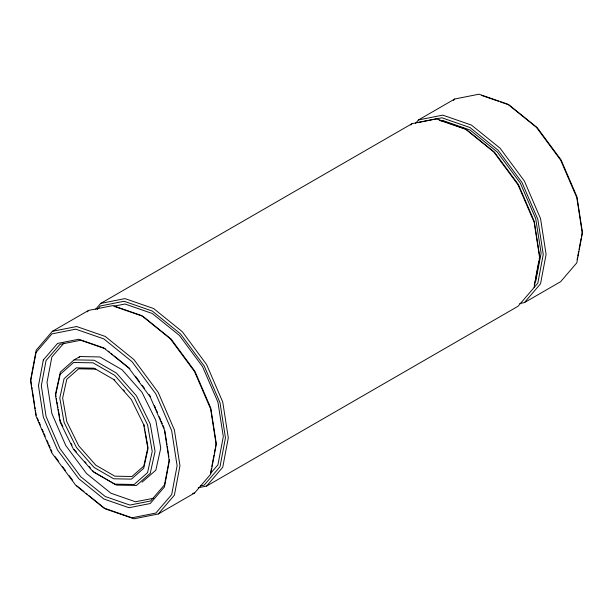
<?xml version="1.0" encoding="UTF-8"?>
<svg xmlns="http://www.w3.org/2000/svg" width="613" height="613" viewBox="0 0 613 613"><rect width="100%" height="100%" fill="white"/><g stroke="black" fill="none" stroke-linecap="round" stroke-linejoin="round"><path stroke-width="0.92" d="M169.288 459.604L164.529 484.806L150.629 500.974L129.864 505.066L105.29 496.545L80.724 476.692L59.959 448.616L46.059 416.396L41.316 385.723L46.067 360.521L59.967 344.345L80.732 340.253L105.306 348.782M210.765 472.018L211.47 468.301M211.822 466.439L213.929 455.275M214.282 453.421L215.155 448.77M215.508 446.908L216.205 443.184L210.772 408.066L194.934 371.309L171.119 339.089L142.982 316.354L114.838 306.6M534.252 285.26L535.126 280.608M535.478 278.746L536.36 274.095M536.712 272.233L538.812 261.077M539.164 259.215L539.693 256.426L534.252 221.308L518.414 184.544L494.607 152.331L466.462 129.588L439.207 120.14M534.145 287.466L539.693 258.065L534.145 222.258L518 184.789L493.733 151.947L465.045 128.768L436.356 118.822L412.089 123.634L100.693 303.42L95.72 309.213M577.086 259.697L577.438 257.835M577.791 255.981L578.664 251.33M579.017 249.468L581.124 238.304M581.476 236.449L582.35 231.798L576.91 196.673L561.071 159.909L537.256 127.696L509.119 104.961L500.323 101.911M535.701 281.428L541.118 253.138L535.701 218.603L520.291 183.065L497.22 151.947L470.018 130.002L442.816 120.539L440.969 120.899M89.123 495.787L105.306 508.867L133.986 518.805L158.261 513.993L194.513 493.059L210.665 474.232L216.205 444.823L210.665 409.024L194.513 371.547L170.245 338.713L141.557 315.526L112.876 305.588L88.601 310.4L52.343 331.334L36.198 350.161L30.65 379.562L31.524 385.217M87.36 311.848L88.601 310.4M97.229 309.534L100.271 305.987L124.087 301.259L152.223 311.013L180.368 333.756L204.175 365.969L220.013 402.733L225.454 437.851L220.013 466.685L204.175 485.159L200.512 485.887M410.848 125.083L412.089 123.634M415.384 123.565L418.487 119.941L454.739 99.007L479.014 94.195L507.694 104.133L536.383 127.312L560.65 160.146L576.802 197.624L582.35 233.438L576.802 262.839L560.657 281.666L524.399 302.6L519.732 303.527M453.497 100.455L454.739 99.007M158.261 513.993L174.406 495.158L179.954 465.757L174.398 429.943L158.254 392.473L133.979 359.639L105.298 336.46L76.61 326.522L52.343 331.334M198.198 487.749L206.596 486.078L222.749 467.252L228.297 437.851L222.749 402.044L206.604 364.566L182.329 331.733L153.648 308.554L124.96 298.608L100.693 303.42M524.399 302.6L540.543 283.773L546.091 254.372L540.543 218.565L524.399 181.088L500.131 148.254L471.443 125.075L442.755 115.129L418.487 119.941M63.936 343.096L51.867 356.981L47.002 382.435L51.867 413.514L65.744 445.498L86.51 473.504L110.991 493.266L135.465 501.771L153.526 498.269M210.512 473.42L217.906 464.907L223.316 436.617L217.906 402.082L202.497 366.543L179.425 335.426L152.223 313.481L125.021 304.017L113.949 306.171M142.017 482.216L155.825 470.194L160.752 448.111L155.825 420.342L142.017 392.358L122.056 369.739L99.919 356.958L79.958 356.536L74.127 359.869L60.335 372.076L55.53 393.929L56.013 396.665M78.579 357.739L79.958 356.536M206.596 486.078L518 306.293L537.808 283.206L543.248 254.372L537.808 219.255L521.97 182.49L498.162 150.277L470.018 127.535L441.881 117.78L418.074 122.508M192.643 493.427L194.513 493.059M74.127 359.869L94.164 360.222L116.447 373.087L136.484 395.875L150.269 424.02L155.066 451.398L150.269 473.244L136.469 485.458L116.432 485.098L94.157 472.232L92.9 470.807M95.774 369.149L78.648 368.811L66.786 379.24L62.641 398.036L66.794 421.629L78.663 445.751L95.789 465.183L114.823 476.171L131.948 476.508L143.81 466.079L147.955 447.291L145.243 431.858M481.856 95.513L498.568 101.298M114.815 380.137L94.034 368.191L76.341 367.838L64.081 378.627L59.798 398.036L64.089 422.395L76.349 447.337L94.042 467.42L113.719 478.776L131.412 479.128L143.672 468.34L147.955 448.931L143.672 424.564L131.412 399.63L113.712 379.547M108.286 351.188L109.773 352.391M111.259 353.594L112.754 354.797M114.24 356L129.879 368.635M76.617 485.688L83.973 491.626M86.18 493.411L87.651 494.599M123.374 389.853L124.6 391.24M74.119 449.444L76.625 452.294M84.763 461.551L86.012 462.976M89.146 466.539L90.395 467.964M135.488 376.221L139.419 381.531M142.224 385.324L144.469 388.358M148.959 394.427L150.645 396.703M55.17 456.67L58.557 461.252M62.511 466.6L65.33 470.416M69.284 475.757L72.671 480.339M60.748 422.158L62.832 426.426M71.192 443.475L72.028 445.184M154.399 405.415L155.526 408.028M156.277 409.768L157.403 412.38M159.28 416.74L160.407 419.353M161.158 421.093L162.284 423.706M163.035 425.445L164.161 428.058M37.324 417.997L38.45 420.61M39.201 422.349L40.328 424.962M42.205 429.322L43.339 431.935M44.09 433.682L45.216 436.295M47.094 440.655L48.22 443.268M48.971 445.007L50.097 447.62M50.848 449.367L51.975 451.98M143.963 424.602L144.285 426.418M144.607 428.234L144.921 430.05M56.335 398.488L56.649 400.32M56.971 402.143L57.293 403.967M57.614 405.791L57.928 407.614M58.25 409.446L59.691 417.652M60.005 419.484L60.327 421.307M164.828 430.786L166.981 444.731M167.272 446.593L168.276 453.099M168.567 454.953L168.851 456.815M31.815 387.102L32.114 388.987M32.405 390.872L34.596 405.009M34.887 406.894L35.179 408.779M35.47 410.664L36.198 415.376M36.09 352.368L30.65 381.202L36.09 416.327L51.929 453.091L75.744 485.304L103.881 508.039L132.025 517.793L155.832 513.066L171.671 494.591L177.103 465.757L171.663 430.64L155.825 393.875L132.017 361.662L103.873 338.92L75.736 329.173L51.929 333.893L36.09 352.368M43.324 359.969L38.473 385.723L43.324 417.062L57.53 450.019L78.755 478.707L103.873 499.005L128.998 507.717L150.216 503.534L164.43 486.99L169.288 461.244L164.43 429.905L150.223 396.948L129.006 368.26L103.881 347.962L78.763 339.25L57.538 343.426L43.324 359.969M60.197 374.351L55.53 395.569L60.189 422.158L73.583 449.49L93.053 471.642L114.692 484.132L134.17 484.477L147.564 472.615L152.223 451.398L147.564 424.801L134.178 397.469L114.7 375.325L93.061 362.827L73.591 362.49L60.197 374.351"/></g></svg>
